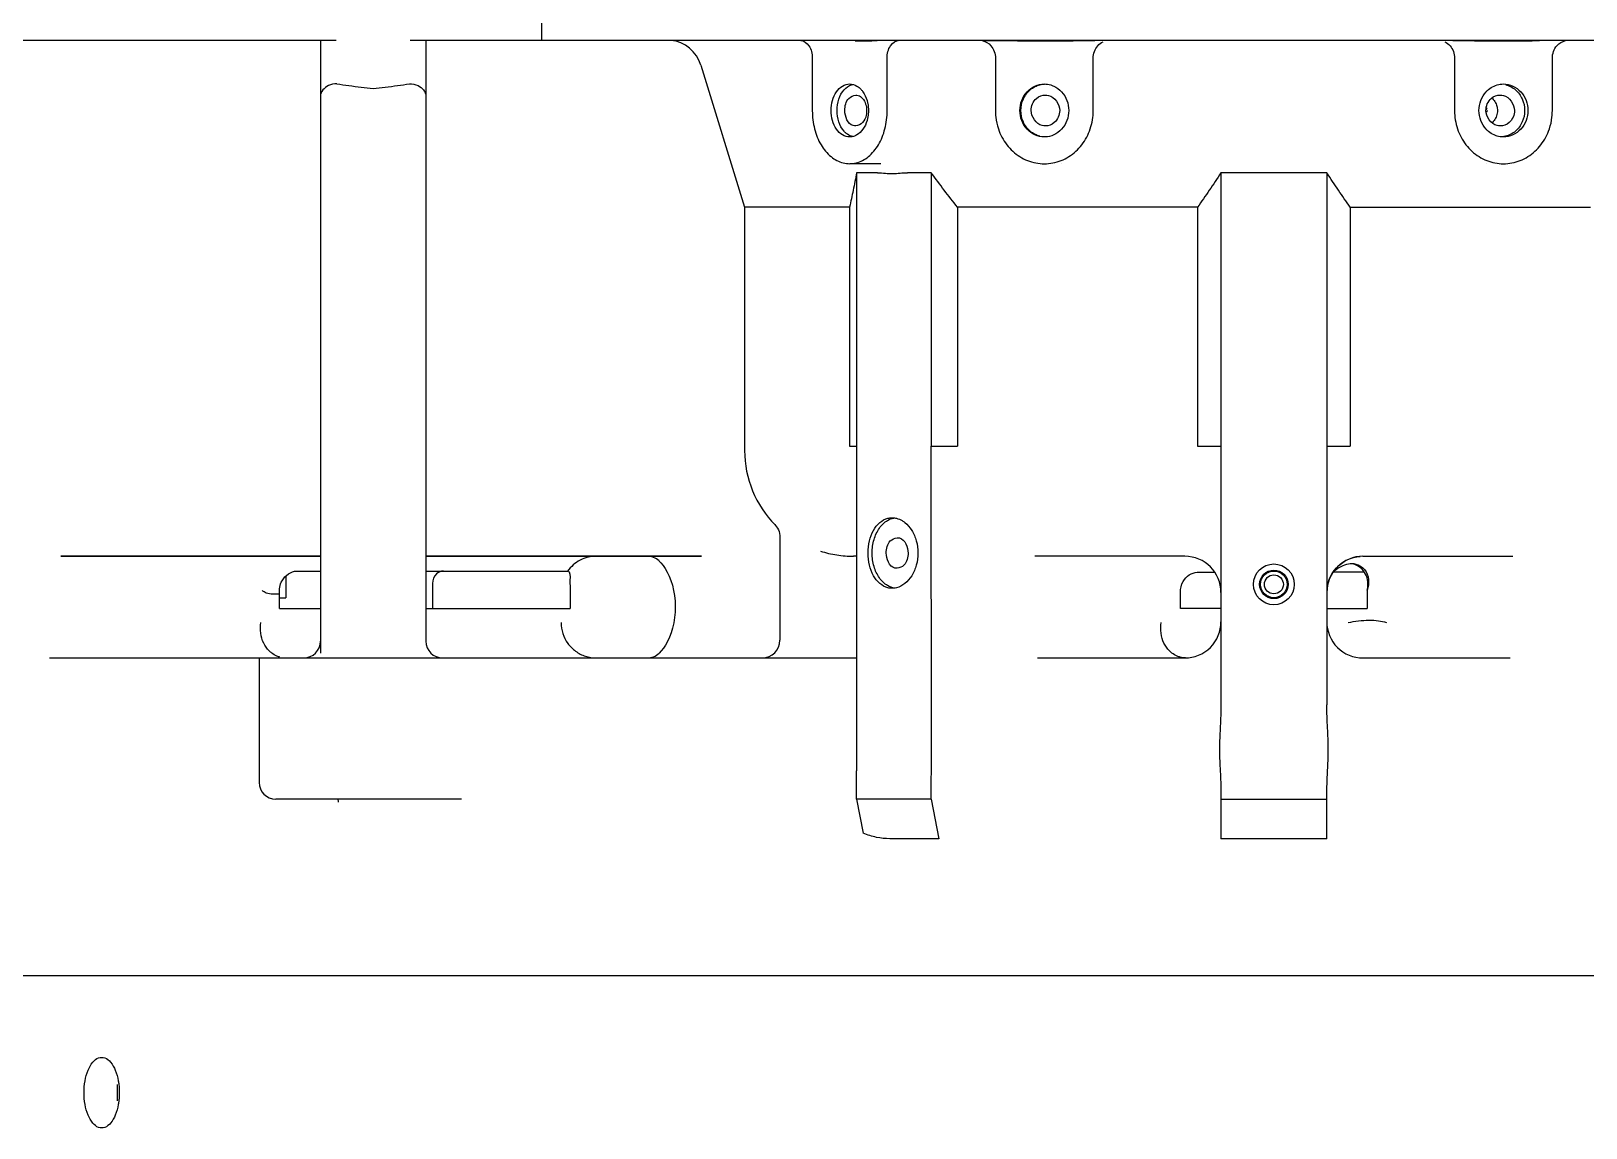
# Model space of a CAD drawing. Extents: x -18489 to 195597, y -1599 to 112111.
# Drawn here: x -16772.5 to -16716.6, y 8143.3 to 8182.8 of the extents above; entities that cross this region are included whole.
import ezdxf

# ---------------------------------------------------------------- set-up
doc = ezdxf.new("R2010")
doc.units = 0
doc.header["$LTSCALE"] = 100
doc.layers.add('188K-SM-03-F10-MECH-EQ-Y2257103$0$Micron CUP L10 CDA EQU$0$M-EQPM-AD', color=5, linetype='Continuous')

# ---------------------------------------------------------------- blocks, each defined once
blk = doc.blocks.new('188K-SM-03-F10-MECH-EQ-Y2257103$0$Micron CUP L10 CDA EQU$0$XCM7Q30CDA-200K$0$xCUP-L40-M03-HVAC-EQ$0$xCUP-L40-M03-HVAC-EQ$0$XCUP-L40-HVAC-EQ$0$C700')
for p, q in [((-558.58, -170.18), (536.79, -170.18)), ((-19.04, -219.44), (19.04, -219.44)), ((-19.04, -219.44), (-19.04, -235.04)), ((19.04, -235.04), (19.04, -219.44)), ((120.54, -219.44), (138.11, -219.44)), ((123.25, -233.66), (120.54, -219.44)), ((150.11, -233.66), (147.77, -221.37)), ((19.04, -233.66), (-19.04, -233.66)), ((123.25, -233.66), (123.22, -250.64)), ((123.25, -233.66), (150.11, -233.66)), ((150.11, -233.66), (150.11, -243.87)), ((292.27, -233.66), (359.08, -233.66)), ((336.65, -232.71), (336.64, -232.59)), ((336.67, -233.54), (336.67, -233.54)), ((365.08, -284.43), (365.08, -239.65)), ((150.11, -245.37), (150.11, -243.87)), ((150.11, -246.18), (150.11, -245.37)), ((123.22, -250.64), (123.25, -360.6)), ((150.11, -458.92), (150.11, -258.01)), ((-19.04, -458.92), (-19.04, -267.53)), ((19.04, -458.92), (19.04, -267.53)), ((-32.04, -284.43), (-85.03, -284.43)), ((85.03, -284.43), (32.04, -284.43)), ((270.15, -284.43), (150.11, -284.43)), ((440.49, -284.43), (270.15, -284.43)), ((177.72, -327.83), (177.72, -290.78)), ((220.4, -286.94), (221.18, -286.14)), ((305.04, -506.58), (305.04, -290.43)), ((343.03, -506.58), (343.03, -286.2)), ((-19.04, -302.27), (-33.61, -302.27)), ((-33.61, -308), (-33.61, -302.27)), ((19.04, -302.27), (33.61, -302.27)), ((33.61, -302.27), (33.61, -308)), ((305.04, -302.27), (253.11, -302.27)), ((253.11, -308.3), (253.11, -302.27)), ((302.65, -311.25), (302.65, -302.27)), ((357.74, -302.27), (343.03, -302.27)), ((357.74, -306.01), (355.44, -306.09)), ((355.44, -314.03), (355.44, -306.09)), ((357.74, -302.27), (357.74, -307.4)), ((-32.58, -315.23), (-21.28, -315.23)), ((-28.13, -318.37), (-28.73, -318.34)), ((27.59, -315.23), (21.26, -315.23)), ((221.18, -319.29), (220.52, -318.62)), ((305.04, -315.65), (254.09, -315.65)), ((351.51, -315.65), (343.03, -315.65)), ((-32.04, -320.99), (-85.98, -320.99)), ((32.04, -320.99), (85.98, -320.99)), ((150.11, -320.99), (151.24, -320.99)), ((150.11, -320.99), (151.24, -320.99)), ((205.95, -320.99), (305.04, -320.99)), ((305.04, -320.99), (205.95, -320.99)), ((221.18, -319.29), (221.18, -319.29)), ((343.03, -320.99), (436.37, -320.99)), ((436.37, -320.99), (343.03, -320.99)), ((-19.04, -360.6), (-27.47, -360.6)), ((-27.47, -446.56), (-27.47, -360.6)), ((27.47, -360.6), (19.04, -360.6)), ((27.47, -446.56), (27.47, -360.6)), ((123.25, -360.6), (113.86, -360.6)), ((113.86, -446.56), (113.86, -360.6)), ((123.25, -458.92), (123.25, -360.6)), ((152.62, -360.6), (150.11, -360.6)), ((152.62, -446.56), (152.62, -360.6)), ((190.41, -446.56), (190.41, -358.98)), ((-27.47, -446.56), (-113.86, -446.56)), ((27.47, -446.56), (113.86, -446.56)), ((152.62, -446.56), (190.41, -446.56)), ((206.15, -497.63), (190.41, -446.56)), ((-76.44, -462.15), (-76.5, -462.15)), ((-19.04, -458.92), (19.04, -458.92)), ((76.56, -462.15), (76.5, -462.15)), ((123.25, -458.92), (131.84, -458.92)), ((141.35, -462.15), (141.35, -462.15)), ((141.37, -462.15), (152.6, -462.15)), ((142.63, -458.92), (150.11, -458.92)), ((-100.18, -481.19), (-100.18, -500.16)), ((-64.99, -500.16), (-64.99, -481.19)), ((64.99, -481.19), (64.99, -500.16)), ((100.18, -500.16), (100.18, -481.19)), ((139.13, -481.19), (139.13, -500.16)), ((166.06, -500.16), (166.06, -481.19)), ((310.72, -506.58), (-304.15, -506.58)), ((263.41, -506.58), (263.41, -538.32)), ((619.18, -506.58), (337.35, -506.58))]:
    blk.add_line(p, q)
for points in [[(336.77, -233.61), (336.73, -233.44), (336.68, -233.15), (336.65, -232.71)], [(220.52, -318.62), (219.75, -317.68), (218.98, -316.57), (218.24, -315.3), (217.56, -313.86), (216.94, -312.28), (216.4, -310.56), (215.97, -308.74), (215.65, -306.84), (215.45, -304.88), (215.37, -302.89), (215.42, -300.89), (215.6, -298.92), (215.91, -297.01), (216.32, -295.18), (216.83, -293.45), (217.44, -291.85), (218.11, -290.38), (218.84, -289.07), (219.61, -287.92), (220.4, -286.94)], [(-33.58, -308.79), (-33.59, -308.66), (-33.6, -308.53), (-33.6, -308.4), (-33.61, -308.27), (-33.61, -308.13), (-33.61, -308)], [(-19.5, -311.43), (-19.88, -312.6), (-20.38, -313.74), (-20.98, -314.83), (-21.68, -315.85), (-22.47, -316.8), (-23.35, -317.66), (-24.3, -318.44), (-25.32, -319.12), (-26.4, -319.71), (-27.52, -320.18), (-28.67, -320.55)], [(-28.67, -320.55), (-29.84, -320.81), (-31.03, -320.95)], [(179.54, -332.37), (179.28, -332.09), (178.9, -331.6), (178.55, -331.07), (178.26, -330.48), (178.02, -329.86), (177.85, -329.2), (177.75, -328.51), (177.72, -327.92)]]:
    blk.add_lwpolyline(points)
for radius in [7.34, 5.14, 4.79, 3.41]:
    blk.add_circle((0, -310.89), radius)
for centre, radius, start, end in [((359.08, -239.65), 6, 0, 90), ((-32.02, -297.41), 12.98, 359.9191, 90.0809), ((32.04, -297.43), 12.99, 89.9999, 180.0001), ((184.07, -290.78), 6.35, 90.0036, 180), ((225.51, -290.78), 6.35, 90, 132.9907), ((299.05, -290.43), 6, 0, 90), ((349.02, -290.43), 6, 90, 180), ((-32.04, -308), 12.99, 270, 0), ((32.04, -307.99), 13, 180.018, 269.982), ((225.51, -314.65), 6.35, 227.0518, 270), ((152.43, -358.98), 37.98, 0, 44.6368), ((218.28, -493.89), 12.69, 197.1228, 263.9269)]:
    blk.add_arc(centre, radius, start, end)
for points, knots in [([(415.54, -125.21), (415.6, -124.75), (415.85, -122.99), (416.61, -120.18), (418.19, -117.26), (420.07, -115.63), (421.34, -115.44), (421.71, -115.44)], [0, 0, 0, 0, 1.387293, 5.338074, 8.662407, 11.265249, 12.399345, 12.399345, 12.399345, 12.399345]), ([(421.71, -115.44), (422.09, -115.44), (423.35, -115.63), (425.24, -117.26), (426.81, -120.18), (427.83, -123.93), (428.05, -126.68), (428.05, -128.11)], [0, 0, 0, 0, 1.133157, 3.735955, 7.060535, 11.011802, 15.303773, 15.303773, 15.303773, 15.303773]), ([(428.05, -128.11), (428.05, -129.54), (427.83, -132.3), (426.81, -136.05), (425.24, -138.97), (423.35, -140.59), (422.09, -140.79), (421.71, -140.79)], [0, 0, 0, 0, 4.291724, 8.242505, 11.566839, 14.16968, 15.303776, 15.303776, 15.303776, 15.303776]), ([(421.71, -140.79), (421.34, -140.79), (420.07, -140.59), (418.19, -138.97), (416.61, -136.05), (415.85, -133.24), (415.6, -131.48), (415.54, -131.02)], [0, 0, 0, 0, 1.133157, 3.735955, 7.060535, 11.011802, 12.399202, 12.399202, 12.399202, 12.399202]), ([(138.11, -219.44), (139.73, -219.44), (143.03, -219.78), (146.2, -220.74), (147.77, -221.37)], [0, 0, 0, 0, 4.838671, 9.890184, 9.890184, 9.890184, 9.890184]), ([(-19.04, -235.04), (-19.04, -236.1), (-19.08, -238.27), (-19.2, -241.57), (-19.3, -243.81), (-19.36, -244.95)], [0, 0, 0, 0, 3.185046, 6.493889, 9.919754, 9.919754, 9.919754, 9.919754]), ([(19.45, -246.67), (19.38, -245.32), (19.24, -242.68), (19.09, -238.8), (19.04, -236.27), (19.04, -235.04)], [0, 0, 0, 0, 4.057139, 7.938922, 11.636591, 11.636591, 11.636591, 11.636591]), ([(-19.36, -244.95), (-19.49, -247.19), (-19.66, -251.94), (-19.32, -259.47), (-19.04, -264.75), (-19.04, -267.53)], [0, 0, 0, 0, 6.723361, 14.239636, 22.589645, 22.589645, 22.589645, 22.589645]), ([(19.04, -267.53), (19.04, -264.99), (19.27, -260.14), (19.62, -253.19), (19.55, -248.77), (19.45, -246.67)], [0, 0, 0, 0, 7.627346, 14.575134, 20.873445, 20.873445, 20.873445, 20.873445]), ([(150.11, -258.01), (150.11, -256.51), (150.13, -253.62), (150.14, -249.68), (150.12, -247.23), (150.11, -246.18)], [0, 0, 0, 0, 4.476019, 8.690692, 11.826617, 11.826617, 11.826617, 11.826617]), ([(33.72, -284.72), (34.08, -284.82), (34.77, -285.06), (35.42, -285.39), (35.74, -285.57)], [0, 0, 0, 0, 1.096377, 2.19286, 2.19286, 2.19286, 2.19286]), ([(256.43, -297.13), (256.43, -295.81), (256.02, -293.15), (254.2, -289.56), (251.35, -286.7), (247.75, -284.86), (245.08, -284.43), (243.75, -284.43)], [0, 0, 0, 0, 3.956018, 7.918612, 11.888909, 15.866603, 19.852298, 19.852298, 19.852298, 19.852298]), ([(357.61, -284.72), (357.96, -284.82), (359, -285.18), (359.97, -285.75), (360.55, -286.19)], [0, 0, 0, 0, 1.100896, 3.305902, 3.305902, 3.305902, 3.305902]), ([(35.74, -285.57), (36.38, -285.95), (37.91, -287.13), (39.74, -289.74), (40.79, -293.31), (40.78, -295.87), (40.56, -297.13)], [0, 0, 0, 0, 2.235457, 5.719427, 9.393838, 13.235398, 13.235398, 13.235398, 13.235398]), ([(361.41, -286.94), (362.24, -287.75), (363.64, -289.75), (364.68, -293.32), (364.65, -295.87), (364.43, -297.13)], [0, 0, 0, 0, 3.485998, 7.156608, 10.992403, 10.992403, 10.992403, 10.992403]), ([(-26.73, -297.13), (-27.95, -297.42), (-30.43, -297.83), (-34.09, -298.11), (-37.5, -297.95), (-39.63, -297.48), (-40.56, -297.13)], [0, 0, 0, 0, 3.75301, 7.519156, 10.999451, 13.983132, 13.983132, 13.983132, 13.983132]), ([(357.72, -307.4), (357.89, -309.02), (357.35, -312.93), (353.62, -315.65), (351.51, -315.65)], [0, 0, 0, 0, 4.889572, 11.210861, 11.210861, 11.210861, 11.210861]), ([(357.74, -307.4), (359.33, -307.36), (361.65, -307.11), (363.59, -308.3), (364.03, -308.72)], [0, 0, 0, 0, 4.750701, 6.578447, 6.578447, 6.578447, 6.578447]), ([(-29.49, -318.21), (-30.67, -317.9), (-33, -316.42), (-34.36, -312.63), (-34, -309.98), (-33.58, -308.79)], [0, 0, 0, 0, 3.664295, 7.642709, 11.420128, 11.420128, 11.420128, 11.420128]), ([(-33.77, -309.76), (-33.85, -310.42), (-33.88, -312.08), (-33.14, -314.64), (-31.35, -316.96), (-29.36, -318.03), (-28.15, -318.28), (-27.85, -318.31)], [0, 0, 0, 0, 1.986219, 4.937521, 7.797237, 10.566933, 11.489297, 11.489297, 11.489297, 11.489297]), ([(33.61, -308), (33.61, -309.36), (32.97, -312.79), (29.59, -315.23), (27.59, -315.23)], [0, 0, 0, 0, 4.098226, 10.107054, 10.107054, 10.107054, 10.107054]), ([(128.07, -322.16), (128.07, -320.7), (128.44, -317.84), (130.04, -314.01), (132.51, -311.08), (135, -309.75), (136.46, -309.52), (136.81, -309.49)], [0, 0, 0, 0, 4.375823, 8.534738, 12.308213, 15.660592, 16.713551, 16.713551, 16.713551, 16.713551]), ([(137.34, -309.47), (137.86, -309.47), (139.46, -309.66), (142.02, -311.08), (144.29, -314.04), (145.7, -317.87), (146.02, -320.7), (146.02, -322.16)], [0, 0, 0, 0, 1.560484, 4.798049, 8.443735, 12.537049, 16.904686, 16.904686, 16.904686, 16.904686]), ([(138.98, -310.43), (140.13, -311.1), (142.22, -313.2), (144.09, -317.35), (144.52, -320.52), (144.52, -322.16)], [0, 0, 0, 0, 4.006574, 8.561441, 13.467162, 13.467162, 13.467162, 13.467162]), ([(254.09, -315.65), (252.99, -315.65), (253.45, -311.55), (253.11, -309.69), (253.11, -308.3)], [0, 0, 0, 0, 3.306092, 7.468965, 7.468965, 7.468965, 7.468965]), ([(298.72, -315.65), (299.64, -315.65), (301.89, -314.83), (302.65, -312.48), (302.65, -311.25)], [0, 0, 0, 0, 2.760664, 6.430377, 6.430377, 6.430377, 6.430377]), ([(-21.28, -315.23), (-22.29, -316.31), (-24.33, -317.64), (-26.63, -318.26), (-27.49, -318.34)], [0, 0, 0, 0, 4.431402, 7.041589, 7.041589, 7.041589, 7.041589]), ([(131.61, -322.16), (131.61, -320.63), (132.2, -317.88), (134.65, -316.75), (135.55, -316.68)], [0, 0, 0, 0, 4.592195, 7.298767, 7.298767, 7.298767, 7.298767]), ([(135.55, -316.68), (135.84, -316.65), (138.27, -316.81), (139.47, -320.08), (139.47, -322.16)], [0, 0, 0, 0, 0.871204, 7.094359, 7.094359, 7.094359, 7.094359]), ([(243.75, -320.99), (244.76, -320.99), (246.78, -320.75), (249.63, -319.68), (252.15, -317.98), (253.51, -316.47), (254.09, -315.65)], [0, 0, 0, 0, 3.021631, 6.039511, 9.052948, 12.061235, 12.061235, 12.061235, 12.061235]), ([(133.73, -333.81), (133.4, -333.61), (132.04, -332.67), (130.04, -330.31), (128.44, -326.48), (128.07, -323.62), (128.07, -322.16)], [0, 0, 0, 0, 1.160783, 4.933978, 9.093032, 13.469156, 13.469156, 13.469156, 13.469156]), ([(135.54, -327.64), (135.25, -327.66), (132.81, -327.51), (131.61, -324.23), (131.61, -322.16)], [0, 0, 0, 0, 0.871204, 7.094359, 7.094359, 7.094359, 7.094359]), ([(139.47, -322.16), (139.47, -323.69), (138.88, -326.43), (136.43, -327.57), (135.54, -327.64)], [0, 0, 0, 0, 4.592195, 7.298767, 7.298767, 7.298767, 7.298767]), ([(144.52, -322.16), (144.52, -323.79), (144.09, -326.97), (142.22, -331.12), (139.55, -333.81), (137.5, -334.59), (136.71, -334.74)], [0, 0, 0, 0, 4.905721, 9.460588, 13.467162, 15.893173, 15.893173, 15.893173, 15.893173]), ([(146.02, -322.16), (146.02, -323.61), (145.7, -326.45), (144.29, -330.27), (142.02, -333.24), (139.46, -334.66), (137.86, -334.85), (137.34, -334.85)], [0, 0, 0, 0, 4.367338, 8.460522, 12.106482, 15.344156, 16.904695, 16.904695, 16.904695, 16.904695]), ([(163.08, -322.85), (161.18, -322.24), (157.26, -321.3), (153.25, -320.99), (151.24, -320.99)], [0, 0, 0, 0, 5.998325, 12.02229, 12.02229, 12.02229, 12.02229]), ([(137.34, -334.85), (136.81, -334.85), (135.54, -334.7), (134.36, -334.19), (133.73, -333.81)], [0, 0, 0, 0, 1.578032, 3.786262, 3.786262, 3.786262, 3.786262]), ([(-27.47, -446.56), (-26.03, -448.55), (-23.17, -452.64), (-20.42, -456.79), (-19.04, -458.92)], [0, 0, 0, 0, 7.361995, 14.960528, 14.960528, 14.960528, 14.960528]), ([(19.04, -458.92), (20.42, -456.79), (23.17, -452.64), (26.03, -448.55), (27.47, -446.56)], [0, 0, 0, 0, 7.597839, 14.960528, 14.960528, 14.960528, 14.960528]), ([(113.86, -446.56), (115.46, -448.55), (118.64, -452.63), (121.71, -456.79), (123.25, -458.92)], [0, 0, 0, 0, 7.650329, 15.525049, 15.525049, 15.525049, 15.525049]), ([(150.11, -458.92), (150.52, -456.81), (151.33, -452.68), (152.19, -448.57), (152.62, -446.56)], [0, 0, 0, 0, 6.454362, 12.615173, 12.615173, 12.615173, 12.615173]), ([(142.63, -458.92), (141.67, -458.92), (139.84, -458.7), (136.24, -458.54), (133.61, -458.92), (131.84, -458.92)], [0, 0, 0, 0, 2.868371, 5.511543, 10.801656, 10.801656, 10.801656, 10.801656]), ([(-82.58, -462.15), (-83.61, -462.15), (-86.69, -462.44), (-91.63, -464.41), (-96.39, -468.77), (-99.12, -473.93), (-99.89, -477.49), (-100.05, -478.94)], [0, 0, 0, 0, 3.068342, 9.238995, 15.56149, 22.052338, 26.407738, 26.407738, 26.407738, 26.407738]), ([(-64.99, -481.19), (-64.99, -479), (-65.7, -474.6), (-68.78, -468.78), (-73.54, -464.41), (-78.48, -462.44), (-81.56, -462.15), (-82.58, -462.15)], [0, 0, 0, 0, 6.598417, 13.089265, 19.41176, 25.582414, 28.650755, 28.650755, 28.650755, 28.650755]), ([(82.58, -462.15), (81.56, -462.15), (78.48, -462.44), (73.54, -464.41), (68.78, -468.78), (65.7, -474.6), (64.99, -479), (64.99, -481.19)], [0, 0, 0, 0, 3.068342, 9.238995, 15.56149, 22.052338, 28.650755, 28.650755, 28.650755, 28.650755]), ([(100.05, -478.94), (99.89, -477.49), (99.12, -473.93), (96.39, -468.77), (91.63, -464.41), (86.69, -462.44), (83.61, -462.15), (82.58, -462.15)], [0, 0, 0, 0, 4.3554, 10.846248, 17.168743, 23.339397, 26.407738, 26.407738, 26.407738, 26.407738]), ([(152.6, -462.16), (151.81, -462.16), (149.37, -462.45), (145.47, -464.58), (141.91, -468.99), (139.65, -474.74), (139.13, -479.01), (139.13, -481.19)], [0, 0, 0, 0, 2.354979, 7.29704, 12.855876, 19.041803, 25.604796, 25.604796, 25.604796, 25.604796]), ([(166.06, -481.19), (166.06, -479.01), (165.55, -474.74), (163.28, -468.99), (159.73, -464.58), (155.82, -462.45), (153.38, -462.16), (152.6, -462.16)], [0, 0, 0, 0, 6.562993, 12.74892, 18.307756, 23.249817, 25.604796, 25.604796, 25.604796, 25.604796]), ([(-91.38, -481.29), (-91.38, -480.06), (-90.93, -477.59), (-89, -474.43), (-86.08, -472.28), (-83.73, -471.77), (-82.58, -471.77)], [0, 0, 0, 0, 3.70444, 7.334318, 10.856056, 14.299277, 14.299277, 14.299277, 14.299277]), ([(-90.21, -481.29), (-90.21, -479.89), (-89.63, -477.07), (-87.15, -473.65), (-84.27, -472.12), (-82.52, -471.84), (-82.09, -471.8)], [0, 0, 0, 0, 4.221736, 8.336486, 12.313798, 13.620779, 13.620779, 13.620779, 13.620779]), ([(-80.3, -472.1), (-79.93, -472.21), (-78.83, -472.61), (-77.83, -473.25), (-77.22, -473.75)], [0, 0, 0, 0, 1.153816, 3.505769, 3.505769, 3.505769, 3.505769]), ([(-77.22, -473.75), (-76.92, -474), (-75.75, -475.1), (-74.89, -476.52), (-74.46, -477.65)], [0, 0, 0, 0, 1.185499, 4.815377, 4.815377, 4.815377, 4.815377]), ([(73.79, -481.29), (73.79, -480.06), (74.23, -477.59), (76.16, -474.43), (78.99, -472.36), (81.18, -471.83), (82.2, -471.78)], [0, 0, 0, 0, 3.70444, 7.334318, 10.856056, 13.92475, 13.92475, 13.92475, 13.92475]), ([(82.58, -471.77), (83.73, -471.77), (86.08, -472.28), (89, -474.43), (90.93, -477.59), (91.38, -480.06), (91.38, -481.29)], [0, 0, 0, 0, 3.443222, 6.96496, 10.594838, 14.299277, 14.299277, 14.299277, 14.299277]), ([(84.16, -472.01), (85.45, -472.33), (87.94, -473.65), (90.42, -477.07), (91, -479.89), (91, -481.29)], [0, 0, 0, 0, 3.977312, 8.092062, 12.313798, 12.313798, 12.313798, 12.313798]), ([(146.38, -477.65), (146.7, -476.56), (147.59, -474.57), (149.59, -472.56), (151.13, -471.97), (151.72, -471.86)], [0, 0, 0, 0, 3.41615, 6.42108, 8.240589, 8.240589, 8.240589, 8.240589]), ([(151.5, -471.9), (151.65, -471.93), (152.49, -472.15), (153.26, -472.6), (153.82, -473.06)], [0, 0, 0, 0, 0.450572, 2.597375, 2.597375, 2.597375, 2.597375]), ([(152.6, -471.77), (153.49, -471.77), (155.4, -472.35), (157.6, -474.57), (159.01, -477.69), (159.33, -480.07), (159.33, -481.29)], [0, 0, 0, 0, 2.676286, 5.681216, 9.097367, 12.776657, 12.776657, 12.776657, 12.776657]), ([(153.82, -473.06), (154.11, -473.3), (155.3, -474.45), (156.77, -477.22), (157.17, -479.9), (157.17, -481.29)], [0, 0, 0, 0, 1.144407, 4.94752, 9.131867, 9.131867, 9.131867, 9.131867]), ([(-86.56, -481.29), (-86.56, -479.71), (-85.36, -476.79), (-82.56, -475.74), (-81.42, -475.73)], [0, 0, 0, 0, 4.757909, 8.184287, 8.184287, 8.184287, 8.184287]), ([(-81.42, -475.73), (-81.03, -475.73), (-78.4, -476.03), (-76.28, -479.05), (-76.28, -481.29)], [0, 0, 0, 0, 1.152186, 7.885282, 7.885282, 7.885282, 7.885282]), ([(-80.11, -479.36), (-80.01, -479.07), (-79.64, -478.21), (-79.06, -477.45), (-78.59, -477.03)], [0, 0, 0, 0, 0.918497, 2.799168, 2.799168, 2.799168, 2.799168]), ([(77.06, -481.29), (77.06, -479.71), (78.26, -476.79), (81.06, -475.74), (82.2, -475.73)], [0, 0, 0, 0, 4.757909, 8.184287, 8.184287, 8.184287, 8.184287]), ([(82.2, -475.73), (82.59, -475.73), (85.22, -476.03), (87.34, -479.05), (87.34, -481.29)], [0, 0, 0, 0, 1.152186, 7.885282, 7.885282, 7.885282, 7.885282]), ([(150.45, -475.81), (150.74, -475.79), (153.17, -475.94), (154.37, -479.22), (154.37, -481.29)], [0, 0, 0, 0, 0.871204, 7.094359, 7.094359, 7.094359, 7.094359]), ([(-82.58, -490.82), (-83.73, -490.82), (-86.08, -490.31), (-89, -488.16), (-90.93, -485), (-91.38, -482.53), (-91.38, -481.29)], [0, 0, 0, 0, 3.443222, 6.96496, 10.594838, 14.299277, 14.299277, 14.299277, 14.299277]), ([(-83.38, -490.58), (-84.66, -490.26), (-87.15, -488.94), (-89.63, -485.52), (-90.21, -482.7), (-90.21, -481.29)], [0, 0, 0, 0, 3.977312, 8.092062, 12.313798, 12.313798, 12.313798, 12.313798]), ([(-81.42, -486.86), (-81.8, -486.86), (-84.44, -486.56), (-86.56, -483.54), (-86.56, -481.29)], [0, 0, 0, 0, 1.152186, 7.885282, 7.885282, 7.885282, 7.885282]), ([(-76.28, -481.29), (-76.28, -482.88), (-77.48, -485.8), (-80.28, -486.85), (-81.42, -486.86)], [0, 0, 0, 0, 4.757909, 8.184287, 8.184287, 8.184287, 8.184287]), ([(-78.59, -485.56), (-79.06, -485.14), (-79.64, -484.38), (-80.01, -483.52), (-80.11, -483.23)], [0, 0, 0, 0, 1.880672, 2.799168, 2.799168, 2.799168, 2.799168]), ([(-74.46, -484.94), (-74.89, -486.07), (-75.75, -487.48), (-76.92, -488.59), (-77.22, -488.84)], [0, 0, 0, 0, 3.629878, 4.815377, 4.815377, 4.815377, 4.815377]), ([(-76.42, -482.39), (-76.51, -482.32), (-76.62, -482.06), (-76.52, -481.83), (-76.46, -481.71)], [0, 0, 0, 0, 0.3327007, 0.7226239, 0.7226239, 0.7226239, 0.7226239]), ([(80.3, -490.49), (79.93, -490.38), (78.46, -489.84), (76.16, -488.16), (74.24, -485), (73.79, -482.53), (73.79, -481.29)], [0, 0, 0, 0, 1.153816, 4.675553, 8.305431, 12.009871, 12.009871, 12.009871, 12.009871]), ([(82.2, -486.86), (81.82, -486.86), (79.18, -486.56), (77.06, -483.54), (77.06, -481.29)], [0, 0, 0, 0, 1.152186, 7.885282, 7.885282, 7.885282, 7.885282]), ([(87.34, -481.29), (87.34, -482.88), (86.14, -485.8), (83.34, -486.85), (82.2, -486.86)], [0, 0, 0, 0, 4.757909, 8.184287, 8.184287, 8.184287, 8.184287]), ([(91.38, -481.29), (91.38, -482.53), (90.93, -485), (89, -488.16), (86.08, -490.31), (83.73, -490.82), (82.58, -490.82)], [0, 0, 0, 0, 3.70444, 7.334318, 10.856056, 14.299277, 14.299277, 14.299277, 14.299277]), ([(91, -481.29), (91, -482.7), (90.42, -485.52), (87.93, -488.94), (84.96, -490.52), (83.11, -490.78), (82.58, -490.8)], [0, 0, 0, 0, 4.221736, 8.336486, 12.313798, 13.90527, 13.90527, 13.90527, 13.90527]), ([(148.49, -488.84), (148.26, -488.59), (147.33, -487.42), (146.7, -486.03), (146.38, -484.94)], [0, 0, 0, 0, 1.047716, 4.463866, 4.463866, 4.463866, 4.463866]), ([(150.44, -486.78), (150.15, -486.8), (149.2, -486.75), (148.39, -486.14), (147.98, -485.65)], [0, 0, 0, 0, 0.871204, 2.78199, 2.78199, 2.78199, 2.78199]), ([(154.37, -481.29), (154.37, -482.83), (153.78, -485.57), (151.34, -486.7), (150.44, -486.78)], [0, 0, 0, 0, 4.592195, 7.298767, 7.298767, 7.298767, 7.298767]), ([(157.17, -481.29), (157.17, -482.69), (156.76, -485.37), (154.98, -488.76), (152.85, -490.35), (151.65, -490.66), (151.5, -490.69)], [0, 0, 0, 0, 4.184347, 7.98746, 11.253423, 11.703996, 11.703996, 11.703996, 11.703996]), ([(159.33, -481.29), (159.33, -482.52), (159.01, -484.9), (157.6, -488.02), (155.4, -490.24), (153.49, -490.82), (152.6, -490.82)], [0, 0, 0, 0, 3.679291, 7.095441, 10.100371, 12.776657, 12.776657, 12.776657, 12.776657]), ([(310.99, -490.86), (309.95, -491.01), (307.33, -490.38), (305.04, -488.07), (305.04, -486.5)], [0, 0, 0, 0, 3.150566, 7.854073, 7.854073, 7.854073, 7.854073]), ([(337.08, -490.86), (338.12, -491.01), (340.74, -490.38), (343.03, -488.07), (343.03, -486.5)], [0, 0, 0, 0, 3.150574, 7.854072, 7.854072, 7.854072, 7.854072]), ([(-77.22, -488.84), (-77.83, -489.34), (-79.16, -490.19), (-80.68, -490.62), (-81.44, -490.73)], [0, 0, 0, 0, 2.351953, 4.667727, 4.667727, 4.667727, 4.667727]), ([(152.6, -490.82), (151.7, -490.82), (150.13, -490.34), (148.94, -489.33), (148.49, -488.84)], [0, 0, 0, 0, 2.676286, 4.648472, 4.648472, 4.648472, 4.648472]), ([(324.04, -489.15), (322.59, -489.33), (319.68, -489.69), (315.33, -490.26), (312.43, -490.65), (310.99, -490.85)], [0, 0, 0, 0, 4.380082, 8.797565, 13.154866, 13.154866, 13.154866, 13.154866]), ([(337.08, -490.85), (335.64, -490.65), (332.74, -490.26), (328.39, -489.69), (325.48, -489.33), (324.04, -489.15)], [0, 0, 0, 0, 4.3573, 8.774783, 13.154866, 13.154866, 13.154866, 13.154866]), ([(-61.45, -506), (-62.17, -505.66), (-64.13, -504.23), (-64.99, -501.73), (-64.99, -500.16)], [0, 0, 0, 0, 2.382671, 7.090459, 7.090459, 7.090459, 7.090459]), ([(64.99, -500.16), (64.99, -501.73), (64.13, -504.23), (62.17, -505.66), (61.45, -506)], [0, 0, 0, 0, 4.707793, 7.090462, 7.090462, 7.090462, 7.090462]), ([(139.13, -500.16), (139.13, -501.69), (138.57, -504.57), (135.94, -506.53), (134.68, -506.54)], [0, 0, 0, 0, 4.590023, 8.348716, 8.348716, 8.348716, 8.348716]), ([(170.19, -506.52), (169.04, -506.38), (167.31, -505), (166.53, -503.22), (166.34, -502.48)], [0, 0, 0, 0, 3.483933, 5.797221, 5.797221, 5.797221, 5.797221]), ([(-85.15, -506.34), (-86.87, -506.35), (-90.33, -506.37), (-93.79, -506.4), (-95.52, -506.42)], [0, 0, 0, 0, 5.172178, 10.37562, 10.37562, 10.37562, 10.37562]), ([(-64.41, -506.49), (-67.88, -506.44), (-74.79, -506.35), (-81.71, -506.34), (-85.15, -506.34)], [0, 0, 0, 0, 10.412477, 20.734734, 20.734734, 20.734734, 20.734734]), ([(105.99, -506.54), (100.77, -506.49), (90.39, -506.33), (76.54, -506.33), (67.9, -506.44), (64.42, -506.49)], [0, 0, 0, 0, 15.643817, 31.138149, 41.564505, 41.564505, 41.564505, 41.564505]), ([(150.63, -506.34), (149.32, -506.35), (146.67, -506.37), (144.02, -506.4), (142.69, -506.42)], [0, 0, 0, 0, 3.958641, 7.94124, 7.94124, 7.94124, 7.94124])]:
    blk.add_open_spline(points, degree=3, knots=knots)
for points, start_tangent, end_tangent in [([(415.37, -128.11), (415.42, -126.64)], (0, 1), (0.058168, 0.998307)), ([(415.54, -131.02), (415.37, -128.11)], (-0.116825, 0.993153), (0, 1)), ([(415.42, -126.64), (415.54, -125.21)], (0.058168, 0.998307), (0.116819, 0.993153)), ([(415.99, -125.16), (416.08, -128.11)], (0.06139, -0.998114), (0, -1)), ([(416.08, -128.11), (416.06, -129.62)], (0, -1), (-0.025036, -0.999687)), ([(416.06, -129.62), (416, -131.07)], (-0.025036, -0.999687), (-0.06244, -0.998049)), ([(31.78, -284.44), (33.72, -284.72)], (0.999686, -0.025051), (0.964831, -0.262872)), ([(360.55, -286.19), (361.41, -286.94)], (0.79406, -0.607839), (0.713831, -0.700318)), ([(-33.58, -308.79), (-33.77, -309.76)], (-0.248477, -0.968638), (-0.13114, -0.991364)), ([(136.43, -309.53), (138.98, -310.43)], (0.989504, -0.144504), (0.865259, -0.501325)), ([(136.81, -309.49), (137.34, -309.47)], (0.996816, 0.07974), (1, 0.000374)), ([(-28.73, -318.34), (-29.49, -318.21)], (-0.995178, 0.098088), (-0.969014, 0.247004)), ([(-27.49, -318.34), (-28.13, -318.37)], (-0.995945, -0.089963), (-0.999998, 0.001909)), ([(-82.58, -471.77), (-80.3, -472.1)], (1, 0), (0.960388, -0.278666)), ([(82.2, -471.78), (82.58, -471.77)], (0.998858, 0.047773), (1, 0)), ([(151.72, -471.86), (152.6, -471.77)], (0.982525, 0.18613), (1, 0)), ([(-100.05, -478.94), (-100.18, -481.19)], (-0.110057, -0.993925), (0, -1)), ([(-80.43, -481.29), (-80.11, -479.36)], (0, 1), (0.323968, 0.946068)), ([(-76.76, -481.29), (-76.2, -480.54)], (0, 1), (0.842605, 0.538532)), ([(-74.46, -477.65), (-73.79, -481.29)], (0.357039, -0.934089), (0, -1)), ([(100.18, -481.19), (100.05, -478.94)], (0, 1), (-0.110057, 0.993925)), ([(145.86, -481.29), (145.92, -480.02)], (0, 1), (0.095142, 0.995464)), ([(145.92, -480.02), (146.1, -478.8)], (0.095142, 0.995464), (0.188456, 0.982082)), ([(146.1, -478.8), (146.38, -477.65)], (0.188456, 0.982082), (0.28076, 0.959778)), ([(146.51, -481.29), (146.66, -479.63)], (0, 1), (0.186764, 0.982405)), ([(146.66, -479.63), (147.99, -476.95)], (0.186764, 0.982405), (0.721168, 0.69276)), ([(147.99, -476.95), (150.45, -475.81)], (0.721168, 0.69276), (0.996833, 0.079526)), ([(-80.42, -481.69), (-80.43, -481.29)], (-0.067122, 0.997745), (0, 1)), ([(-80.11, -483.23), (-80.42, -481.69)], (-0.323968, 0.946068), (-0.067122, 0.997745)), ([(-76.46, -481.71), (-76.37, -481.54)], (0.44096, 0.897527), (0.528793, 0.848751)), ([(-73.79, -481.29), (-74.46, -484.94)], (0, -1), (-0.357039, -0.934089)), ([(146.1, -483.79), (145.86, -481.29)], (-0.188456, 0.982082), (0, 1)), ([(146.38, -484.94), (146.1, -483.79)], (-0.28076, 0.959778), (-0.188456, 0.982082)), ([(147.98, -485.65), (146.51, -481.29)], (-0.639707, 0.768619), (0, 1)), ([(-81.44, -490.73), (-82.58, -490.82)], (-0.989997, -0.141088), (-1, 0)), ([(82.58, -490.82), (80.3, -490.49)], (-1, 0), (-0.960388, 0.278666)), ([(-100.18, -500.16), (-101.82, -504.6)], (0.000008, -1), (-0.670202, -0.742179)), ([(101.8, -504.58), (100.18, -500.16)], (-0.667351, 0.744744), (0.000008, 1)), ([(166.34, -502.48), (166.06, -500.16)], (-0.253791, 0.967259), (0.000006, 1)), ([(-101.82, -504.6), (-104.89, -506.41)], (-0.670202, -0.742179), (-0.974563, -0.224114)), ([(104.9, -506.41), (101.8, -504.58)], (-0.974631, 0.223819), (-0.667351, 0.744744))]:
    blk.add_spline(points, degree=3, dxfattribs=dict(start_tangent=start_tangent, end_tangent=end_tangent))
blk = doc.blocks.new('188K-SM-03-F10-MECH-EQ-Y2257103')
at = {"layer": '188K-SM-03-F10-MECH-EQ-Y2257103$0$Micron CUP L10 CDA EQU$0$M-EQPM-AD', "lineweight": 0, "ltscale": 0.1, "xscale": 0.1, "yscale": 0.1, "zscale": 0.1, "rotation": 179.9999999999998}
blk.add_blockref('188K-SM-03-F10-MECH-EQ-Y2257103$0$Micron CUP L10 CDA EQU$0$XCM7Q30CDA-200K$0$xCUP-L40-M03-HVAC-EQ$0$xCUP-L40-M03-HVAC-EQ$0$XCUP-L40-HVAC-EQ$0$C700', (-16727.789, 8131.79), dxfattribs=at)

msp = doc.modelspace()

# ---------------------------------------------------------------- block references
msp.add_blockref('188K-SM-03-F10-MECH-EQ-Y2257103', (0, 0))

doc.saveas('drawing.dxf')
